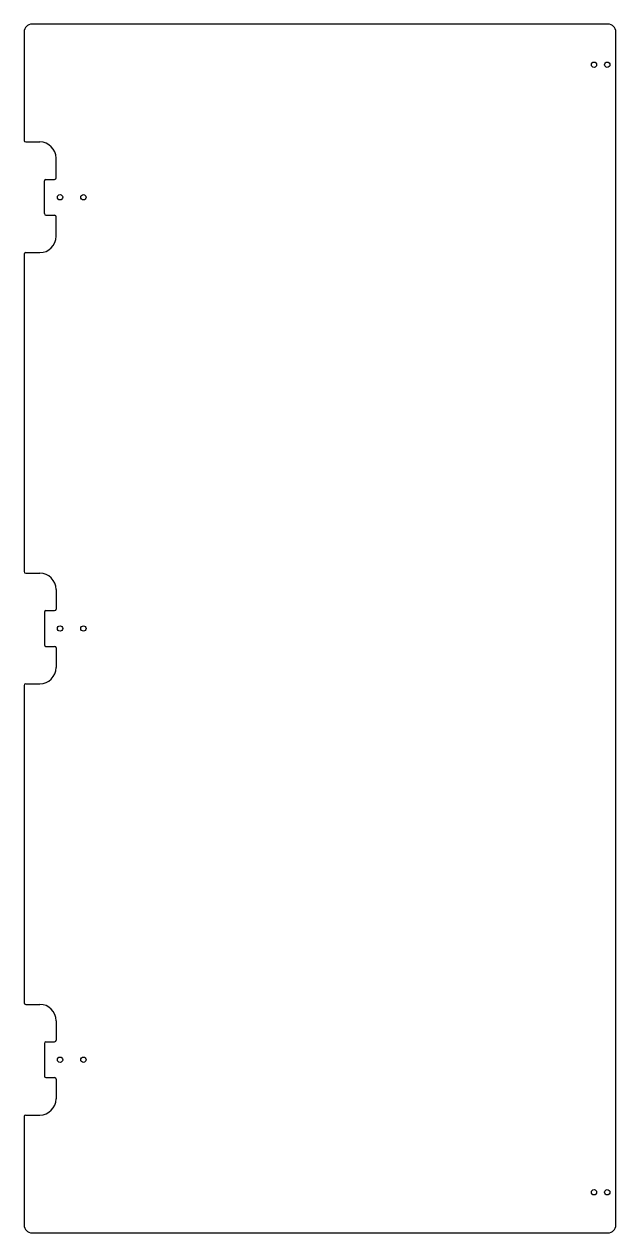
# Model space of a CAD drawing. Header units: millimetres. Extents: x -190 to 190, y -388 to 388.
import ezdxf

# ---------------------------------------------------------------- set-up
doc = ezdxf.new("R2010")
doc.units = ezdxf.units.MM

msp = doc.modelspace()

# ---------------------------------------------------------------- linework, layer by layer
at = {"color": 7, "linetype": 'Continuous', "lineweight": 25}
for p, q in [((184.75, 387.5), (-184.75, 387.5)), ((-189.75, 382.5), (-189.75, 313)), ((189.75, -382.5), (189.75, 382.5)), ((-188.75, 312), (-179.75, 312)), ((-169.25, 289), (-169.25, 301.5)), ((-176.75, 266), (-176.75, 287)), ((-175.75, 288), (-170.25, 288)), ((-175.75, 265), (-170.25, 265)), ((-169.25, 251.5), (-169.25, 264)), ((-188.75, 241), (-179.75, 241)), ((-189.75, 240), (-189.75, 36.5)), ((-188.75, 35.5), (-179.75, 35.5)), ((-169.25, 25), (-169.25, 12.5)), ((-176.75, 10.5), (-176.75, -10.5)), ((-175.75, 11.5), (-170.25, 11.5)), ((-175.75, -11.5), (-170.25, -11.5)), ((-169.25, -12.5), (-169.25, -25)), ((-189.75, -36.5), (-189.75, -240)), ((-188.75, -35.5), (-179.75, -35.5)), ((-188.75, -241), (-179.75, -241)), ((-169.25, -251.5), (-169.25, -264)), ((-176.75, -266), (-176.75, -287)), ((-175.75, -265), (-170.25, -265)), ((-175.75, -288), (-170.25, -288)), ((-169.25, -289), (-169.25, -301.5)), ((-189.75, -313), (-189.75, -382.5)), ((-188.75, -312), (-179.75, -312)), ((-184.75, -387.5), (184.75, -387.5))]:
    msp.add_line(p, q, dxfattribs=at)
for centre in [(175.75, 361.5), (184.25, 361.5), (-166.75, 276.5), (-151.75, 276.5), (-166.75, 0), (-151.75, 0), (-166.75, -276.5), (-151.75, -276.5), (175.75, -361.5), (184.25, -361.5)]:
    msp.add_circle(centre, 1.7, dxfattribs=at)
for centre, radius, start, end in [((-184.75, 382.5), 5, 90, 180), ((184.75, 382.5), 5, 0, 90), ((-188.75, 313), 1, 180, 270), ((-179.75, 301.5), 10.5, 0, 90), ((-175.75, 287), 1, 90, 180), ((-170.25, 289), 1, 270, 360), ((-175.75, 266), 1, 180, 270), ((-170.25, 264), 1, 360, 90), ((-179.75, 251.5), 10.5, 270, 0), ((-188.75, 240), 1, 90, 180), ((-188.75, 36.5), 1, 180, 270), ((-179.75, 25), 10.5, 0, 90), ((-175.75, 10.5), 1, 90, 180), ((-170.25, 12.5), 1, 270, 360), ((-175.75, -10.5), 1, 180, 270), ((-170.25, -12.5), 1, 0, 90), ((-179.75, -25), 10.5, 270, 0), ((-188.75, -36.5), 1, 90, 180), ((-188.75, -240), 1, 180, 270), ((-179.75, -251.5), 10.5, 0, 90), ((-175.75, -266), 1, 90, 180), ((-170.25, -264), 1, 270, 0), ((-175.75, -287), 1, 180, 270), ((-170.25, -289), 1, 360, 90), ((-179.75, -301.5), 10.5, 270, 0), ((-188.75, -313), 1, 90, 180), ((-184.75, -382.5), 5, 180, 270), ((184.75, -382.5), 5, 270, 0)]:
    msp.add_arc(centre, radius, start, end, dxfattribs=at)

doc.saveas('drawing.dxf')
